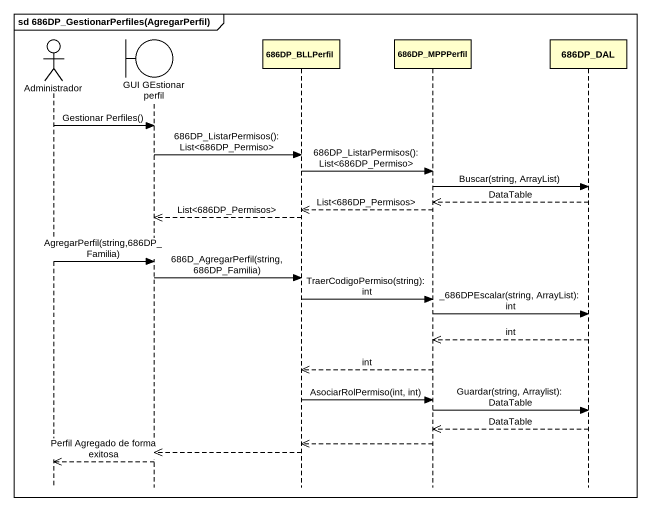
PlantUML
@startuml
mainframe sd 686DP_GestionarPerfiles(AgregarPerfil)
hide footbox
actor Administrador
boundary "GUI GEstionar perfil" as GUI_GEstionar_perfil
participant "686DP_BLLPerfil" as c686DP_BLLPerfil
participant "686DP_MPPPerfil" as c686DP_MPPPerfil
participant "686DP_DAL" as c686DP_DAL

Administrador -> GUI_GEstionar_perfil : Gestionar Perfiles()
GUI_GEstionar_perfil -> c686DP_BLLPerfil : 686DP_ListarPermisos(): List<686DP_Permiso>
c686DP_BLLPerfil -> c686DP_MPPPerfil : 686DP_ListarPermisos(): List<686DP_Permiso>
c686DP_MPPPerfil -> c686DP_DAL : Buscar(string, ArrayList)
c686DP_DAL -->> c686DP_MPPPerfil : DataTable
c686DP_MPPPerfil -->> c686DP_BLLPerfil : List<686DP_Permisos>
c686DP_BLLPerfil -->> GUI_GEstionar_perfil : List<686DP_Permisos>
Administrador -> GUI_GEstionar_perfil : AgregarPerfil(string,686DP_Familia)
GUI_GEstionar_perfil -> c686DP_BLLPerfil : 686D_AgregarPerfil(string, 686DP_Familia)
c686DP_BLLPerfil -> c686DP_MPPPerfil : TraerCodigoPermiso(string): int
c686DP_MPPPerfil -> c686DP_DAL : _686DPEscalar(string, ArrayList): int
c686DP_DAL -->> c686DP_MPPPerfil : int
c686DP_MPPPerfil -->> c686DP_BLLPerfil : int
c686DP_BLLPerfil -> c686DP_MPPPerfil : AsociarRolPermiso(int, int)
c686DP_MPPPerfil -> c686DP_DAL : Guardar(string, Arraylist): DataTable
c686DP_DAL -->> c686DP_MPPPerfil : DataTable
c686DP_MPPPerfil -->> c686DP_BLLPerfil
c686DP_BLLPerfil -->> GUI_GEstionar_perfil
GUI_GEstionar_perfil -->> Administrador : Perfil Agregado de forma exitosa
@enduml
